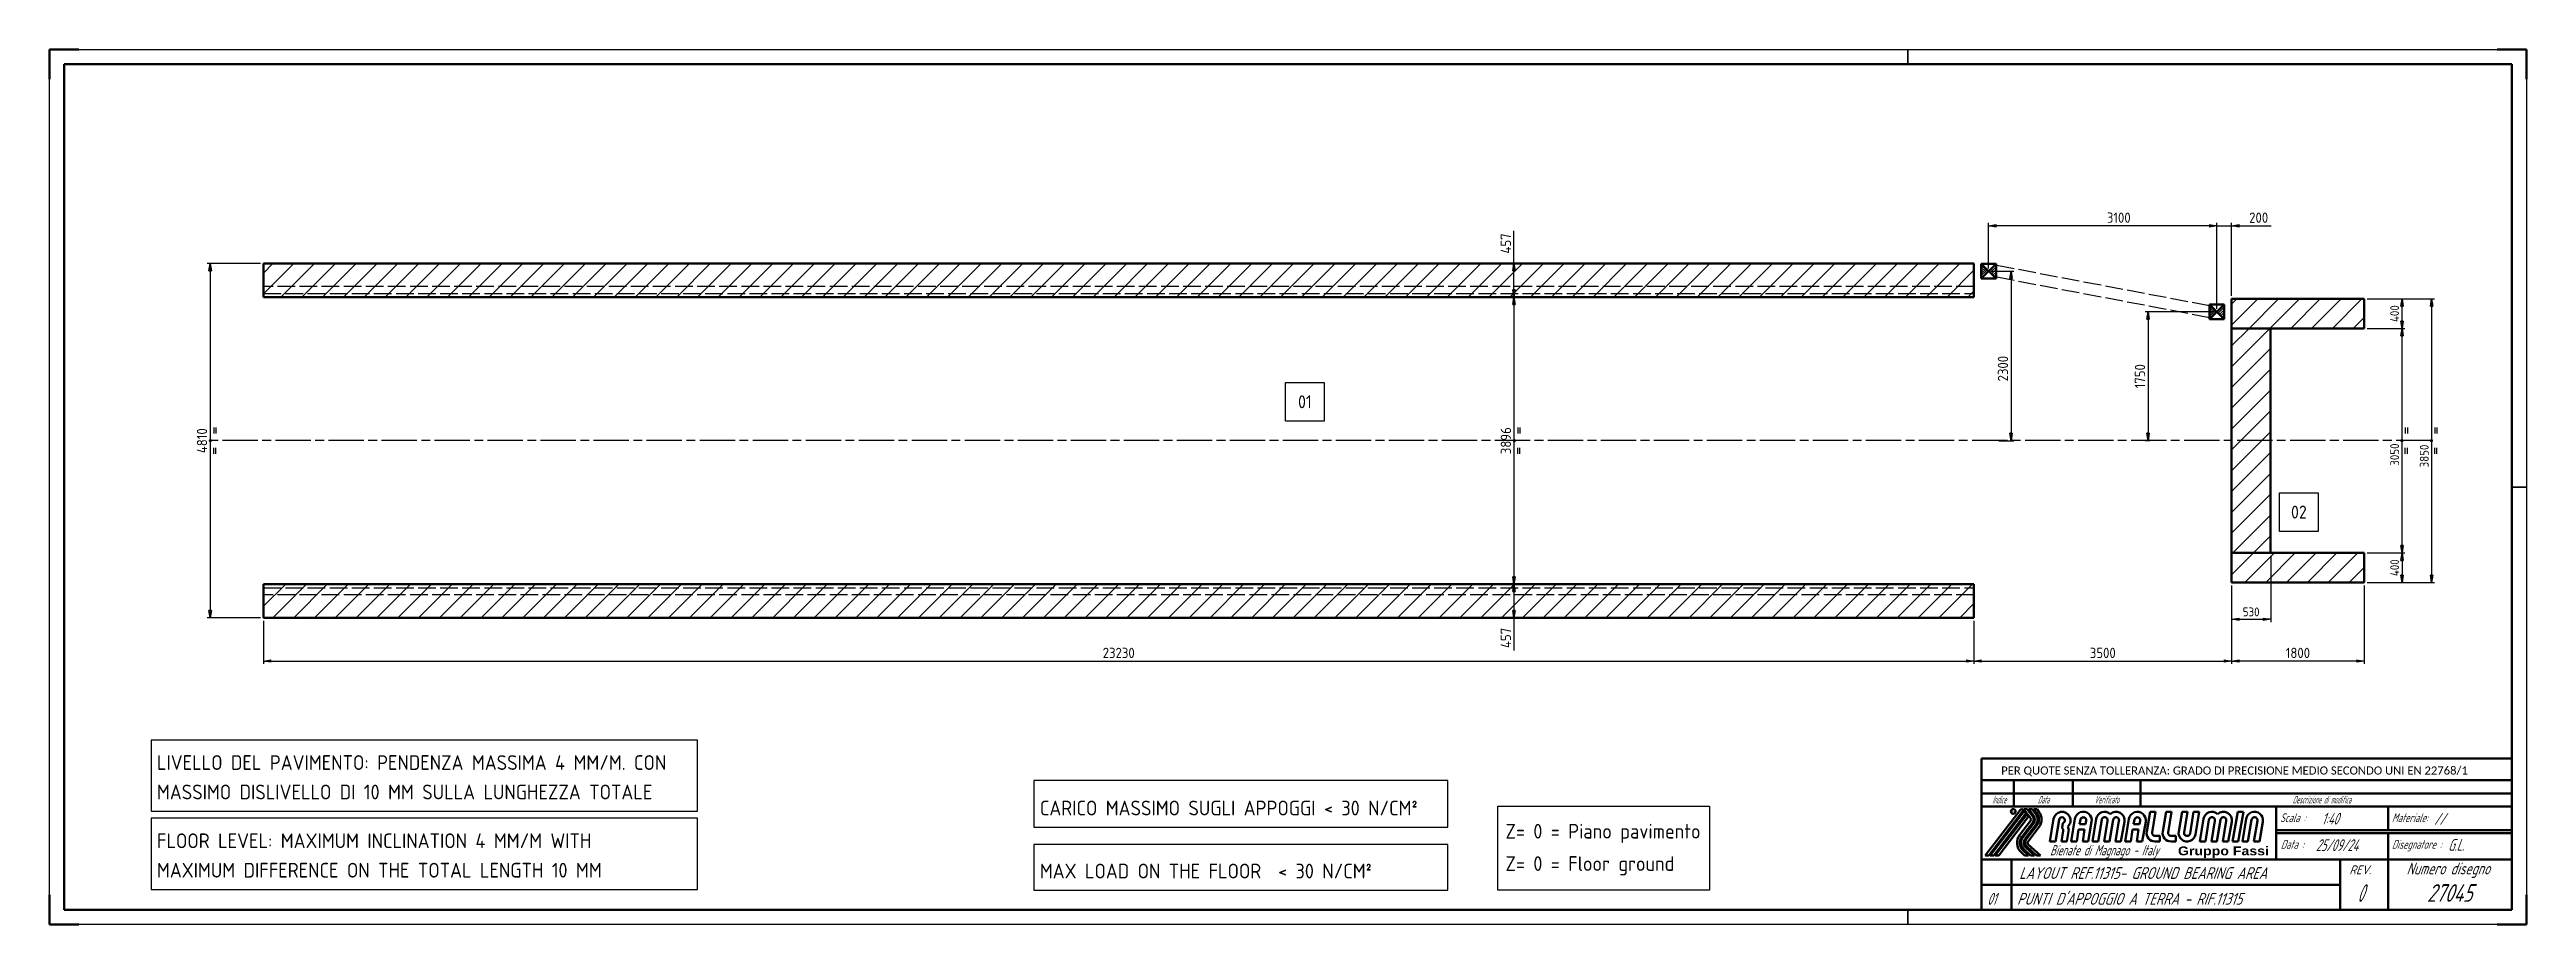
# Model space of a CAD drawing. Header units: millimetres. Extents: x 0 to 33640, y 0 to 11880.
import ezdxf
from ezdxf.enums import TextEntityAlignment as Align

# ---------------------------------------------------------------- set-up
doc = ezdxf.new("R2010")
doc.units = ezdxf.units.MM
doc.header["$LTSCALE"] = 40
for name, pattern in [('AM_ISO02W050', [7.5, 6, -1.5]), ('AM_ISO08W050', [18, 12, -1.5, 3, -1.5]), ('DAPIANO', [0])]:
    doc.linetypes.add(name, pattern=pattern)
for name, color, linetype, lineweight in [('AM_0', 7, 'Continuous', 50), ('AM_3', 6, 'AM_ISO02W050', 25), ('AM_5', 3, 'Continuous', 25), ('AM_7', 4, 'AM_ISO08W050', 25), ('AM_8', 1, 'Continuous', 25), ('AM_BOR', 7, 'Continuous', 50)]:
    doc.layers.add(name, color=color, linetype=linetype, lineweight=lineweight)
doc.styles.add('ACISOTS', font='isocp.shx', dxfattribs={"height": 1, "bigfont": 'bigfont.shx'})
doc.styles.get("Standard").update_dxf_attribs({"font": 'ISOCP.SHX'})
doc.dimstyles.new('AM_ISO$0', dxfattribs={"dimscale": 50, "dimtxt": 3.5, "dimasz": 2.5, "dimexe": 1, "dimexo": 1, "dimgap": 1, "dimtad": 1, "dimdsep": 46, "dimtxsty": 'Standard', "dimblk": 'CLOSED', "dimcen": 0, "dimclrd": 256, "dimclre": 256, "dimclrt": 2, "dimadec": 0, "dimazin": 2, "dimtp": 0.1, "dimtm": 0.1, "dimtfac": 0.71, "dimtmove": 0, "dimatfit": 3, "dimfxl": 0, "dimlwd": -1, "dimlwe": -1, "dimarcsym": 1})
pattern_1 = [(45, (0, 0), (-141.4214, 141.4214), [])]

# ---------------------------------------------------------------- blocks, each defined once
blk = doc.blocks.new('A3-A1')
for p, q in [((836, 292), (5, 292)), ((5, 292), (5, 5)), ((836, 5), (836, 292)), ((5, 5), (836, 5))]:
    blk.add_line(p, q)
at = {"layer": 'AM_BOR'}
for p, q in [((10, 297), (0, 297)), ((0, 297), (0, 287)), ((841, 297), (831, 297)), ((841, 287), (841, 297)), ((0, 0), (0, 10)), ((841, 0), (841, 10)), ((0, 0), (10, 0)), ((841, 0), (831, 0))]:
    blk.add_line(p, q, dxfattribs=at)
at = {"layer": 'AM_BOR', "color": 1, "lineweight": 25}
for p, q in [((0, 297), (841, 297)), ((0, 0), (0, 297)), ((841, 297), (841, 0)), ((841, 0), (0, 0))]:
    blk.add_line(p, q, dxfattribs=at)
at = {"layer": 'AM_BOR', "color": 2, "lineweight": 35}
for p, q in [((631, 292), (631, 297)), ((836, 148.5), (841, 148.5)), ((631, 0), (631, 5))]:
    blk.add_line(p, q, dxfattribs=at)
blk = doc.blocks.new('RAMALLUMIN')
at = {"linetype": 'DAPIANO'}
blk.add_line((-180, 51.38), (-180, 0), dxfattribs=at)
at = {"color": 7, "linetype": 'Continuous'}
for p, q in [((0, 51.38), (-180, 51.38)), ((0, 44), (-180, 44)), ((-169, 44), (-169, 35)), ((-149, 44), (-149, 35)), ((-126, 44), (-126, 35)), ((0, 35), (-180, 35)), ((-80, 35), (-80, 17)), ((-42, 35), (-42, 27)), ((-155.54, 30.83), (-156.78, 23.17)), ((-153.69, 30.53), (-154.91, 23.17)), ((-152.3, 26.83), (-152.89, 23.17)), ((-152.41, 29.4), (-152.67, 27.78)), ((-150.46, 26.52), (-151.02, 23.17)), ((-148.31, 30.83), (-149.55, 23.17)), ((-147.08, 27.2), (-147.68, 23.17)), ((-145.06, 27.2), (-147.08, 27.2)), ((-146.45, 30.58), (-146.78, 29.06)), ((-144.76, 29.06), (-146.78, 29.06)), ((-145.06, 27.2), (-145.66, 23.17)), ((-144.49, 30.12), (-144.76, 29.06)), ((-142.63, 29.88), (-143.79, 23.17)), ((-141.08, 30.83), (-142.32, 23.17)), ((-139.23, 30.53), (-140.45, 23.17)), ((-137.24, 30.2), (-138.43, 23.17)), ((-135.34, 30.53), (-136.56, 23.17)), ((-133.36, 30.2), (-134.54, 23.17)), ((-131.51, 29.88), (-132.67, 23.17)), ((-129.96, 30.83), (-131.2, 23.17)), ((-128.73, 27.2), (-129.33, 23.17)), ((-126.71, 27.2), (-128.73, 27.2)), ((-128.11, 30.58), (-128.43, 29.06)), ((-126.41, 29.06), (-128.43, 29.06)), ((-126.71, 27.2), (-127.31, 23.17)), ((-126.14, 30.12), (-126.41, 29.06)), ((-124.28, 29.88), (-125.44, 23.17)), ((-123.93, 26.54), (-122.77, 33.25)), ((-122.77, 33.25), (-120.9, 33.25)), ((-122.08, 26.21), (-120.9, 33.25)), ((-118.5, 26.53), (-117.34, 33.25)), ((-117.34, 33.25), (-115.47, 33.25)), ((-116.65, 26.21), (-115.47, 33.25)), ((-113.07, 26.54), (-111.91, 33.25)), ((-111.91, 33.25), (-110.04, 33.25)), ((-111.22, 26.21), (-110.04, 33.25)), ((-109.24, 25.88), (-108.02, 33.25)), ((-108.02, 33.25), (-106.15, 33.25)), ((-107.39, 25.59), (-106.15, 33.25)), ((-104.64, 30.83), (-105.88, 23.17)), ((-102.79, 30.53), (-104.01, 23.17)), ((-100.81, 30.2), (-101.99, 23.17)), ((-98.91, 30.53), (-100.12, 23.17)), ((-96.92, 30.2), (-98.1, 23.17)), ((-95.07, 29.88), (-96.23, 23.17)), ((-92.96, 33.25), (-94.76, 23.17)), ((-92.96, 33.25), (-91.09, 33.25)), ((-91.09, 33.25), (-92.89, 23.17)), ((-90.18, 30.83), (-91.42, 23.17)), ((-88.33, 30.53), (-89.55, 23.17)), ((-86.35, 30.2), (-87.53, 23.17)), ((-84.5, 29.88), (-85.66, 23.17)), ((-42, 26), (-42, 0)), ((0, 17), (-180, 17)), ((-169.8, 0), (-169.8, 17)), ((-154.91, 23.17), (-156.78, 23.17)), ((-152.89, 23.17), (-151.02, 23.17)), ((-149.55, 23.17), (-147.68, 23.17)), ((-145.66, 23.17), (-143.79, 23.17)), ((-142.32, 23.17), (-140.45, 23.17)), ((-138.43, 23.17), (-136.56, 23.17)), ((-134.54, 23.17), (-132.67, 23.17)), ((-131.2, 23.17), (-129.33, 23.17)), ((-127.31, 23.17), (-125.44, 23.17)), ((-121.09, 25.04), (-119.51, 25.04)), ((-121.09, 23.17), (-119.51, 23.17)), ((-119.51, 25.04), (-119.51, 23.17)), ((-115.66, 25.04), (-114.08, 25.04)), ((-115.66, 23.17), (-114.08, 23.17)), ((-114.08, 25.04), (-114.08, 23.17)), ((-105.88, 23.17), (-104.01, 23.17)), ((-101.99, 23.17), (-100.12, 23.17)), ((-98.1, 23.17), (-96.23, 23.17)), ((-94.76, 23.17), (-92.89, 23.17)), ((-91.42, 23.17), (-89.55, 23.17)), ((-87.53, 23.17), (-85.66, 23.17)), ((-58.25, 17), (-58.25, 0))]:
    blk.add_line(p, q, dxfattribs=at)
at = {"color": 3, "linetype": 'Continuous'}
for p, q in [((0, 39.5), (-180, 39.5)), ((-166.96, 33.81), (-178.74, 18.46)), ((-165.81, 33.8), (-177.59, 18.46)), ((-165.67, 34.09), (-164.52, 34.09)), ((-163.37, 31.08), (-165.67, 34.09)), ((-162.64, 31.63), (-164.52, 34.09)), ((-163.97, 34.09), (-162.83, 34.09)), ((-162.3, 31.9), (-163.97, 34.09)), ((-161.58, 32.45), (-162.83, 34.09)), ((-162.28, 34.09), (-161.13, 34.09)), ((-161.23, 32.72), (-162.28, 34.09)), ((-160.51, 33.27), (-161.13, 34.09)), ((-165.54, 33.45), (-177.05, 18.46)), ((-164.96, 32.7), (-175.89, 18.46)), ((-164.69, 32.34), (-175.35, 18.46)), ((-164.12, 31.59), (-174.2, 18.46)), ((-167.09, 25.36), (-163.37, 30.21)), ((-162.64, 29.66), (-166.37, 24.8)), ((-162.3, 29.39), (-166.02, 24.54)), ((-164.96, 32.7), (-165.54, 33.45)), ((-161.58, 28.83), (-165.3, 23.99)), ((-164.96, 23.72), (-161.23, 28.57)), ((-164.12, 31.59), (-164.69, 32.34)), ((-160.51, 28.01), (-164.24, 23.17)), ((0, 27), (-80, 27)), ((0, 26), (-80, 26)), ((-177.59, 18.46), (-178.74, 18.46)), ((-175.89, 18.46), (-177.05, 18.46)), ((-174.2, 18.46), (-175.35, 18.46)), ((-166.56, 19.52), (-165.39, 18.46)), ((-165.95, 20.2), (-164.03, 18.46)), ((-165.66, 20.52), (-163.38, 18.46)), ((-164.03, 18.46), (-165.39, 18.46)), ((-165.05, 21.2), (-162.02, 18.46)), ((-164.76, 21.52), (-161.38, 18.46)), ((-164.15, 22.19), (-160.02, 18.46)), ((-162.02, 18.46), (-163.38, 18.46)), ((-160.02, 18.46), (-161.38, 18.46)), ((-180, 8.5), (-58.25, 8.5))]:
    blk.add_line(p, q, dxfattribs=at)
blk.add_circle((-169.27, 33.38), 0.797, dxfattribs=at)
for centre, radius, start, end in [((-166.39, 33.38), 0.716, 37.0199, 142.98), ((-163.67, 22.73), 4.32, 142.447, 227.885), ((-163.94, 30.65), 0.714, 322.471, 37.437), ((-163.93, 30.65), 1.62, 322.481, 37.4257), ((-163.94, 30.65), 2.06, 322.479, 37.4362), ((-163.94, 30.65), 2.97, 322.454, 37.471), ((-163.94, 30.65), 3.41, 322.445, 37.4711), ((-163.94, 30.65), 4.32, 322.454, 37.4451), ((-163.67, 22.73), 3.41, 142.481, 227.842), ((-163.67, 22.73), 2.97, 142.472, 227.803), ((-163.67, 22.73), 2.06, 142.454, 227.876), ((-163.67, 22.73), 1.63, 142.445, 227.849), ((-163.67, 22.73), 0.722, 142.454, 227.902)]:
    blk.add_arc(centre, radius, start, end, dxfattribs=at)
at = {"color": 7, "linetype": 'Continuous'}
for centre, radius, start, end in [((-152.7, 30.37), 2.88, 313.405, 170.827), ((-152.7, 30.37), 1.01, 286.495, 170.628), ((-153.3, 26.99), 1.01, 350.897, 51.1434), ((-153.3, 26.99), 2.88, 350.481, 26.4345), ((-145.47, 30.37), 2.88, 350.208, 170.835), ((-145.47, 30.37), 1.01, 345.758, 168.018), ((-138.24, 30.37), 2.88, 47.375, 170.82), ((-138.24, 30.37), 1.01, 350.428, 170.643), ((-134.35, 30.37), 2.88, 350.199, 132.556), ((-134.35, 30.37), 1.01, 350.428, 170.634), ((-127.12, 30.37), 2.88, 350.208, 170.835), ((-127.12, 30.37), 1.01, 345.758, 168.018), ((-121.09, 26.05), 2.88, 170.208, 270), ((-121.09, 26.05), 1.01, 170.428, 270), ((-115.66, 26.05), 2.88, 170.218, 270), ((-115.66, 26.05), 1.01, 170.428, 270), ((-110.23, 26.05), 2.88, 170.208, 350.827), ((-110.23, 26.05), 1.01, 170.428, 350.643), ((-101.8, 30.37), 2.88, 47.375, 170.82), ((-101.8, 30.37), 1.01, 350.428, 170.634), ((-97.91, 30.37), 2.88, 350.208, 132.556), ((-97.91, 30.37), 1.01, 350.409, 170.661), ((-87.34, 30.37), 2.88, 350.218, 170.81), ((-87.34, 30.37), 1.01, 350.428, 170.643)]:
    blk.add_arc(centre, radius, start, end, dxfattribs=at)
at = {"color": 1, "linetype": 'Continuous', "oblique": 20, "width": 0.5}
for s, p in [('Indice', (-174, 36.1)), ('Data', (-159, 36.1)), ('Verificato', (-137.5, 36.1)), ('Descrizione di modifica', (-64.47, 36.1))]:
    blk.add_text(s, height=2.5, dxfattribs=at).set_placement(p, align=Align.CENTER)
at = {"color": 3, "linetype": 'Continuous'}
blk.add_text('R', height=0.864, dxfattribs=at).set_placement((-169.52, 32.95))
at = {"color": 3, "linetype": 'Continuous', "oblique": 20}
for s, height, width, p in [('Scala :', 3, 0.75, (-78.7, 29.73)), ('Materiale:', 3, 0.7, (-40.72, 29.73)), ('Bienate di Magnago - Italy', 3.5, 0.7, (-156.78, 18.44)), ('Data :', 3, 0.75, (-78.46, 20.68)), ('Disegnatore :', 3, 0.7, (-40.72, 20.68)), ('Numero disegno', 4, 0.8, (-35.74, 11.99))]:
    blk.add_text(s, height=height, dxfattribs=dict(at, width=width)).set_placement(p)
blk.add_text('REV.', height=3, dxfattribs=at).set_placement((-55.15, 12.04))
at = {"color": 2, "insert": (-173.36, 45.32), "char_height": 3, "width": 170.7709, "attachment_point": 7}
blk.add_mtext('{\\fCalibri|b0|i0|c0|p34;\\H0.91667x;PER QUOTE SENZA TOLLERANZA: GRADO DI PRECISIONE MEDIO SECONDO UNI EN 22768/1}', dxfattribs=at)
at = {"color": 2, "insert": (-113.34, 17.57), "char_height": 3, "attachment_point": 7}
blk.add_mtext('{\\fArial Black|b1|i0|c0|p34;Gruppo Fassi}', dxfattribs=at)
at = {"color": 3, "linetype": 'Continuous', "oblique": 20, "width": 0.7}
for tag, p in [('INDICE', (-174.38, 40.36)), ('DATAREV', (-158.57, 40.36)), ('VERIFICATO', (-137.17, 40.36)), ('DESCRIZMOD', (-62.08, 40.36))]:
    blk.add_attdef(tag, text='', height=2.5, dxfattribs=at).set_placement(p, align=Align.CENTER)
at = {"color": 2, "linetype": 'Continuous', "oblique": 20, "width": 0.7}
for tag, p in [('GEN-TITLE-SCA', (-64.53, 28.92)), ('MATERIALE', (-26.31, 28.88)), ('DATA', (-66.53, 19.91)), ('DISEGN.', (-21.62, 20)), ('P1', (-178.08, 10.45)), ('P2', (-178.08, 1.7))]:
    blk.add_attdef(tag, p, '', height=4, dxfattribs=at)
at = {"color": 7, "linetype": 'Continuous', "oblique": 20, "width": 0.85}
for tag, p in [('DESCRIZIONE1', (-167.25, 10.45)), ('DESCRIZIONE2', (-167.97, 1.7))]:
    blk.add_attdef(tag, p, '', height=4, dxfattribs=at)
at = {"color": 7, "linetype": 'Continuous', "oblique": 20}
for tag, width, p in [('REV', 0.55, (-51.41, 2.68)), ('DISEGNO', 0.8, (-21.14, 2.68))]:
    blk.add_attdef(tag, text='', height=6, dxfattribs=dict(at, width=width)).set_placement(p, align=Align.CENTER)
blk = doc.blocks.new('_Closed')
at = {"color": 0, "linetype": 'ByBlock', "lineweight": -2}
for p, q in [((-1, 0.17), (0, 0)), ((-1, 0.17), (-1, -0.17)), ((0, 0), (-1, -0.17)), ((0, 0), (-1, 0))]:
    blk.add_line(p, q, dxfattribs=at)
blk = doc.blocks.new('*D5')
at = {"layer": 'AM_5', "transparency": 16777216}
for p, q in [((31476, 8494), (31990, 8494)), ((31476, 8094), (31990, 8094)), ((31950, 8194), (31950, 8394))]:
    blk.add_line(p, q, dxfattribs=at)
at = {"layer": 'Defpoints', "color": 0, "transparency": 16777216}
for p in [(31436, 8494), (31950, 8494), (31436, 8094)]:
    blk.add_point(p, dxfattribs=at)
at = {"layer": 'AM_5', "transparency": 16777216, "xscale": 100, "yscale": 100, "zscale": 100}
for p, rotation in [((31950, 8494), 90), ((31950, 8094), 270)]:
    blk.add_blockref('_Closed', p, dxfattribs=dict(at, rotation=rotation))
at = {"layer": 'AM_5', "color": 2, "transparency": 16777216, "insert": (31850, 8294), "char_height": 120, "attachment_point": 5, "rotation": 90}
blk.add_mtext('400', dxfattribs=at)
blk = doc.blocks.new('*D6')
at = {"layer": 'AM_5', "transparency": 16777216}
for p, q in [((31476, 5044), (31990, 5044)), ((31950, 4944), (31950, 4744)), ((31476, 4644), (31990, 4644))]:
    blk.add_line(p, q, dxfattribs=at)
at = {"layer": 'Defpoints', "color": 0, "transparency": 16777216}
for p in [(31436, 5044), (31436, 4644), (31950, 4644)]:
    blk.add_point(p, dxfattribs=at)
at = {"layer": 'AM_5', "transparency": 16777216, "xscale": 100, "yscale": 100, "zscale": 100}
for p, rotation in [((31950, 5044), 90), ((31950, 4644), 270)]:
    blk.add_blockref('_Closed', p, dxfattribs=dict(at, rotation=rotation))
at = {"layer": 'AM_5', "color": 2, "transparency": 16777216, "insert": (31850, 4844), "char_height": 120, "attachment_point": 5, "rotation": 90}
blk.add_mtext('400', dxfattribs=at)
blk = doc.blocks.new('*D7')
at = {"layer": 'AM_5', "transparency": 16777216}
for p, q in [((31476, 8094), (31990, 8094)), ((31950, 5144), (31950, 7994)), ((31476, 5044), (31990, 5044))]:
    blk.add_line(p, q, dxfattribs=at)
at = {"layer": 'Defpoints', "color": 0, "transparency": 16777216}
for p in [(31436, 8094), (31950, 8094), (31436, 5044)]:
    blk.add_point(p, dxfattribs=at)
at = {"layer": 'AM_5', "transparency": 16777216, "xscale": 100, "yscale": 100, "zscale": 100}
for p, rotation in [((31950, 8094), 90), ((31950, 5044), 270)]:
    blk.add_blockref('_Closed', p, dxfattribs=dict(at, rotation=rotation))
at = {"layer": 'AM_5', "color": 2, "transparency": 16777216, "insert": (31850, 6380), "char_height": 120, "attachment_point": 5, "rotation": 90}
blk.add_mtext('3050', dxfattribs=at)
blk = doc.blocks.new('*D8')
at = {"layer": 'AM_5', "transparency": 16777216}
for p, q in [((31476, 8494), (32392, 8494)), ((32352, 8394), (32352, 4744)), ((31476, 4644), (32392, 4644))]:
    blk.add_line(p, q, dxfattribs=at)
at = {"layer": 'Defpoints', "color": 0, "transparency": 16777216}
for p in [(31436, 8494), (31436, 4644), (32352, 4644)]:
    blk.add_point(p, dxfattribs=at)
at = {"layer": 'AM_5', "transparency": 16777216, "xscale": 100, "yscale": 100, "zscale": 100}
for p, rotation in [((32352, 8494), 90), ((32352, 4644), 270)]:
    blk.add_blockref('_Closed', p, dxfattribs=dict(at, rotation=rotation))
at = {"layer": 'AM_5', "color": 2, "transparency": 16777216, "insert": (32252, 6361), "char_height": 120, "attachment_point": 5, "rotation": 90}
blk.add_mtext('3850', dxfattribs=at)
blk = doc.blocks.new('*D9')
at = {"layer": 'AM_5', "transparency": 16777216}
for p, q in [((30166, 5004), (30166, 4104)), ((29636, 4604), (29636, 4104)), ((29736, 4144), (30066, 4144))]:
    blk.add_line(p, q, dxfattribs=at)
at = {"layer": 'Defpoints', "color": 0, "transparency": 16777216}
for p in [(30166, 5044), (29636, 4644), (30166, 4144)]:
    blk.add_point(p, dxfattribs=at)
at = {"layer": 'AM_5', "transparency": 16777216, "xscale": 100, "yscale": 100, "zscale": 100, "rotation": 180}
blk.add_blockref('_Closed', (29636, 4144), dxfattribs=at)
at = {"layer": 'AM_5', "transparency": 16777216, "xscale": 100, "yscale": 100, "zscale": 100}
blk.add_blockref('_Closed', (30166, 4144), dxfattribs=at)
at = {"layer": 'AM_5', "color": 2, "transparency": 16777216, "insert": (29901, 4244), "char_height": 120, "attachment_point": 5}
blk.add_mtext('530', dxfattribs=at)
blk = doc.blocks.new('*D10')
at = {"layer": 'AM_5', "transparency": 16777216}
for p, q in [((29336, 9487), (29236, 9487)), ((29436, 8359), (29436, 9527)), ((29436, 9487), (29636, 9487)), ((29636, 8534), (29636, 9527)), ((29736, 9487), (30171, 9487))]:
    blk.add_line(p, q, dxfattribs=at)
at = {"layer": 'Defpoints', "color": 0, "transparency": 16777216}
for p in [(29436, 9487), (29636, 8494), (29436, 8319)]:
    blk.add_point(p, dxfattribs=at)
at = {"layer": 'AM_5', "transparency": 16777216, "xscale": 100, "yscale": 100, "zscale": 100}
blk.add_blockref('_Closed', (29436, 9487), dxfattribs=at)
at = {"layer": 'AM_5', "transparency": 16777216, "xscale": 100, "yscale": 100, "zscale": 100, "rotation": 180}
blk.add_blockref('_Closed', (29636, 9487), dxfattribs=at)
at = {"layer": 'AM_5', "color": 2, "transparency": 16777216, "insert": (30003, 9597), "char_height": 140, "attachment_point": 5}
blk.add_mtext('200', dxfattribs=at)
blk = doc.blocks.new('*D11')
at = {"layer": 'AM_5', "transparency": 16777216}
for p, q in [((26376, 8869), (26680, 8869)), ((26640, 8769), (26640, 6669)), ((26476, 6569), (26680, 6569))]:
    blk.add_line(p, q, dxfattribs=at)
at = {"layer": 'Defpoints', "color": 0, "transparency": 16777216}
for p in [(26336, 8869), (26436, 6569), (26640, 6569)]:
    blk.add_point(p, dxfattribs=at)
at = {"layer": 'AM_5', "transparency": 16777216, "xscale": 100, "yscale": 100, "zscale": 100}
for p, rotation in [((26640, 8869), 90), ((26640, 6569), 270)]:
    blk.add_blockref('_Closed', p, dxfattribs=dict(at, rotation=rotation))
at = {"layer": 'AM_5', "color": 2, "transparency": 16777216, "insert": (26530, 7547), "char_height": 140, "attachment_point": 5, "rotation": 90}
blk.add_mtext('2300', dxfattribs=at)
blk = doc.blocks.new('*D12')
at = {"layer": 'AM_5', "transparency": 16777216}
for p, q in [((26336, 8909), (26336, 9527)), ((29336, 9487), (26436, 9487)), ((29436, 8359), (29436, 9527))]:
    blk.add_line(p, q, dxfattribs=at)
at = {"layer": 'Defpoints', "color": 0, "transparency": 16777216}
for p in [(26336, 9487), (26336, 8869), (29436, 8319)]:
    blk.add_point(p, dxfattribs=at)
at = {"layer": 'AM_5', "transparency": 16777216, "xscale": 100, "yscale": 100, "zscale": 100, "rotation": 180}
blk.add_blockref('_Closed', (26336, 9487), dxfattribs=at)
at = {"layer": 'AM_5', "transparency": 16777216, "xscale": 100, "yscale": 100, "zscale": 100}
blk.add_blockref('_Closed', (29436, 9487), dxfattribs=at)
at = {"layer": 'AM_5', "color": 2, "transparency": 16777216, "insert": (28103, 9597), "char_height": 140, "attachment_point": 5}
blk.add_mtext('3100', dxfattribs=at)
blk = doc.blocks.new('*D13')
at = {"layer": 'AM_5', "transparency": 16777216}
for p, q in [((29396, 8319), (28461, 8319)), ((28501, 8219), (28501, 6669)), ((28526, 6569), (28461, 6569))]:
    blk.add_line(p, q, dxfattribs=at)
at = {"layer": 'Defpoints', "color": 0, "transparency": 16777216}
for p in [(29436, 8319), (28501, 6569), (28566, 6569)]:
    blk.add_point(p, dxfattribs=at)
at = {"layer": 'AM_5', "transparency": 16777216, "xscale": 100, "yscale": 100, "zscale": 100}
for p, rotation in [((28501, 8319), 90), ((28501, 6569), 270)]:
    blk.add_blockref('_Closed', p, dxfattribs=dict(at, rotation=rotation))
at = {"layer": 'AM_5', "color": 2, "transparency": 16777216, "insert": (28391, 7444), "char_height": 140, "attachment_point": 5, "rotation": 90}
blk.add_mtext('1750', dxfattribs=at)
blk = doc.blocks.new('*D14')
at = {"layer": 'AM_5', "transparency": 16777216}
for p, q in [((29636, 4604), (29636, 3537)), ((31436, 4604), (31436, 3537)), ((31336, 3577), (29736, 3577))]:
    blk.add_line(p, q, dxfattribs=at)
at = {"layer": 'Defpoints', "color": 0, "transparency": 16777216}
for p in [(29636, 4644), (31436, 4644), (29636, 3577)]:
    blk.add_point(p, dxfattribs=at)
at = {"layer": 'AM_5', "transparency": 16777216, "xscale": 100, "yscale": 100, "zscale": 100, "rotation": 180}
blk.add_blockref('_Closed', (29636, 3577), dxfattribs=at)
at = {"layer": 'AM_5', "transparency": 16777216, "xscale": 100, "yscale": 100, "zscale": 100}
blk.add_blockref('_Closed', (31436, 3577), dxfattribs=at)
at = {"layer": 'AM_5', "color": 2, "transparency": 16777216, "insert": (30536, 3687), "char_height": 140, "attachment_point": 5}
blk.add_mtext('1800', dxfattribs=at)
blk = doc.blocks.new('*D15')
at = {"layer": 'AM_5', "transparency": 16777216}
for p, q in [((19889, 8974), (19889, 9420)), ((26096, 8974), (19849, 8974)), ((19889, 8617), (19889, 8874)), ((26096, 8517), (19849, 8517))]:
    blk.add_line(p, q, dxfattribs=at)
at = {"layer": 'Defpoints', "color": 0, "transparency": 16777216}
for p in [(19889, 8974), (26136, 8974), (26136, 8517)]:
    blk.add_point(p, dxfattribs=at)
at = {"layer": 'AM_5', "transparency": 16777216, "xscale": 100, "yscale": 100, "zscale": 100}
for p, rotation in [((19889, 8974), 90), ((19889, 8517), 270)]:
    blk.add_blockref('_Closed', p, dxfattribs=dict(at, rotation=rotation))
at = {"layer": 'AM_5', "color": 2, "transparency": 16777216, "insert": (19779, 9247), "char_height": 140, "attachment_point": 5, "rotation": 90}
blk.add_mtext('457', dxfattribs=at)
blk = doc.blocks.new('*D16')
at = {"layer": 'AM_5', "transparency": 16777216}
for p, q in [((26096, 8517), (19849, 8517)), ((19889, 8417), (19889, 4721)), ((19959, 4621), (19849, 4621))]:
    blk.add_line(p, q, dxfattribs=at)
at = {"layer": 'Defpoints', "color": 0, "transparency": 16777216}
for p in [(26136, 8517), (19889, 4621), (19999, 4621)]:
    blk.add_point(p, dxfattribs=at)
at = {"layer": 'AM_5', "transparency": 16777216, "xscale": 100, "yscale": 100, "zscale": 100}
for p, rotation in [((19889, 8517), 90), ((19889, 4621), 270)]:
    blk.add_blockref('_Closed', p, dxfattribs=dict(at, rotation=rotation))
at = {"layer": 'AM_5', "color": 2, "transparency": 16777216, "insert": (19779, 6569), "char_height": 140, "attachment_point": 5, "rotation": 90}
blk.add_mtext('3896', dxfattribs=at)
blk = doc.blocks.new('*D17')
at = {"layer": 'AM_5', "transparency": 16777216}
for p, q in [((19959, 4621), (19849, 4621)), ((19889, 4521), (19889, 4264)), ((19959, 4164), (19849, 4164)), ((19889, 4164), (19889, 3718))]:
    blk.add_line(p, q, dxfattribs=at)
at = {"layer": 'Defpoints', "color": 0, "transparency": 16777216}
for p in [(19999, 4621), (19889, 4164), (19999, 4164)]:
    blk.add_point(p, dxfattribs=at)
at = {"layer": 'AM_5', "transparency": 16777216, "xscale": 100, "yscale": 100, "zscale": 100}
for p, rotation in [((19889, 4621), 90), ((19889, 4164), 270)]:
    blk.add_blockref('_Closed', p, dxfattribs=dict(at, rotation=rotation))
at = {"layer": 'AM_5', "color": 2, "transparency": 16777216, "insert": (19779, 3891), "char_height": 140, "attachment_point": 5, "rotation": 90}
blk.add_mtext('457', dxfattribs=at)
blk = doc.blocks.new('simmetria')
at = {"layer": 'AM_5'}
for p, q in [((-6, -1.5), (-3.3, -1.5)), ((-6, -2.5), (-3.3, -2.5)), ((6, -1.5), (3.3, -1.5)), ((6, -2.5), (3.3, -2.5))]:
    blk.add_line(p, q, dxfattribs=at)
at = {"layer": 'AM_5', "const_width": 0.65}
blk.add_lwpolyline([(-0.4, 0, 1), (0.4, 0, 1)], format="xyb", close=True, dxfattribs=at)
blk = doc.blocks.new('*D19')
at = {"layer": 'AM_5', "transparency": 16777216}
for p, q in [((29636, 4604), (29636, 3537)), ((26136, 4124), (26136, 3537)), ((26236, 3577), (29536, 3577))]:
    blk.add_line(p, q, dxfattribs=at)
at = {"layer": 'Defpoints', "color": 0, "transparency": 16777216}
for p in [(29636, 4644), (26136, 4164), (29636, 3577)]:
    blk.add_point(p, dxfattribs=at)
at = {"layer": 'AM_5', "transparency": 16777216, "xscale": 100, "yscale": 100, "zscale": 100, "rotation": 180}
blk.add_blockref('_Closed', (26136, 3577), dxfattribs=at)
at = {"layer": 'AM_5', "transparency": 16777216, "xscale": 100, "yscale": 100, "zscale": 100}
blk.add_blockref('_Closed', (29636, 3577), dxfattribs=at)
at = {"layer": 'AM_5', "color": 2, "transparency": 16777216, "insert": (27886, 3687), "char_height": 140, "attachment_point": 5}
blk.add_mtext('3500', dxfattribs=at)
blk = doc.blocks.new('*D20')
at = {"layer": 'AM_5', "transparency": 16777216}
for p, q in [((2906, 4124), (2906, 3537)), ((26136, 4124), (26136, 3537)), ((3006, 3577), (26036, 3577))]:
    blk.add_line(p, q, dxfattribs=at)
at = {"layer": 'Defpoints', "color": 0, "transparency": 16777216}
for p in [(2906, 4164), (26136, 4164), (26136, 3577)]:
    blk.add_point(p, dxfattribs=at)
at = {"layer": 'AM_5', "transparency": 16777216, "xscale": 100, "yscale": 100, "zscale": 100, "rotation": 180}
blk.add_blockref('_Closed', (2906, 3577), dxfattribs=at)
at = {"layer": 'AM_5', "transparency": 16777216, "xscale": 100, "yscale": 100, "zscale": 100}
blk.add_blockref('_Closed', (26136, 3577), dxfattribs=at)
at = {"layer": 'AM_5', "color": 2, "transparency": 16777216, "insert": (14521, 3687), "char_height": 140, "attachment_point": 5}
blk.add_mtext('23230', dxfattribs=at)
blk = doc.blocks.new('*D23')
at = {"layer": 'AM_5', "transparency": 16777216}
for p, q in [((2866, 8974), (2141, 8974)), ((2181, 8874), (2181, 4264)), ((2866, 4164), (2141, 4164))]:
    blk.add_line(p, q, dxfattribs=at)
at = {"layer": 'Defpoints', "color": 0, "transparency": 16777216}
for p in [(2906, 8974), (2181, 4164), (2906, 4164)]:
    blk.add_point(p, dxfattribs=at)
at = {"layer": 'AM_5', "transparency": 16777216, "xscale": 100, "yscale": 100, "zscale": 100}
for p, rotation in [((2181, 8974), 90), ((2181, 4164), 270)]:
    blk.add_blockref('_Closed', p, dxfattribs=dict(at, rotation=rotation))
at = {"layer": 'AM_5', "color": 2, "transparency": 16777216, "insert": (2071, 6569), "char_height": 140, "attachment_point": 5, "rotation": 90}
blk.add_mtext('4810', dxfattribs=at)

msp = doc.modelspace()

# ---------------------------------------------------------------- hatches: boundary and pattern name
at = {"layer": 'AM_8'}
h = msp.add_hatch(dxfattribs=at)
h.set_pattern_fill('_U', color=256, scale=200, angle=45, style=0, pattern_type=0)
h.set_pattern_definition(pattern_1)
h.paths.add_polyline_path([(2905.67, 8567.306), (2905.67, 8517.306), (3660.67, 8517.306), (26135.67, 8517.306), (26135.67, 8974.306), (2905.67, 8974.306)])
h = msp.add_hatch(dxfattribs=at)
h.set_pattern_fill('_U', color=256, scale=20, angle=45, style=0, pattern_type=0)
h.set_pattern_definition([(45, (-3099.5, 575), (-14.142136, 14.142136), [])])
h.paths.add_polyline_path([(26236.175, 8969.306), (26236.175, 8769.306), (26336.175, 8869.306)])
h = msp.add_hatch(dxfattribs=at)
h.set_pattern_fill('_U', color=256, scale=25.6, angle=45, style=0, pattern_type=0)
h.set_pattern_definition([(45, (-3099.5, 575), (-18.101934, 18.101934), [])])
h.paths.add_polyline_path([(26336.175, 8869.306), (26436.175, 8769.306), (26436.175, 8969.306)])
h = msp.add_hatch(dxfattribs=at)
h.set_pattern_fill('_U', color=256, scale=20, angle=45, style=0, pattern_type=0)
h.set_pattern_definition([(45, (0, 25), (-14.142136, 14.142136), [])])
h.paths.add_polyline_path([(29335.675, 8419.306), (29335.675, 8219.306), (29435.675, 8319.306)])
h = msp.add_hatch(dxfattribs=at)
h.set_pattern_fill('_U', color=256, scale=25.6, angle=45, style=0, pattern_type=0)
h.set_pattern_definition([(45, (0, 25), (-18.101934, 18.101934), [])])
h.paths.add_polyline_path([(29435.675, 8319.306), (29535.675, 8219.306), (29535.675, 8419.306)])
h = msp.add_hatch(dxfattribs=at)
h.set_pattern_fill('_U', color=256, scale=200, angle=45, style=0, pattern_type=0)
h.set_pattern_definition(pattern_1)
h.paths.add_polyline_path([(29635.665, 8494.306), (31435.665, 8494.306), (31435.665, 8094.306), (29635.666, 8094.306)])
h = msp.add_hatch(dxfattribs=at)
h.set_pattern_fill('_U', color=256, scale=200, angle=45, style=0, pattern_type=0)
h.set_pattern_definition(pattern_1)
h.paths.add_polyline_path([(30165.675, 5044.306), (30165.665, 8094.306), (29635.666, 8094.306), (29635.674, 5044.306)])
h = msp.add_hatch(dxfattribs=at)
h.set_pattern_fill('_U', color=256, scale=200, angle=45, style=0, pattern_type=0)
h.set_pattern_definition(pattern_1)
h.paths.add_polyline_path([(29635.673, 5044.306), (31435.675, 5044.306), (31435.675, 4644.306), (29635.675, 4644.306)])
h = msp.add_hatch(dxfattribs=at)
h.set_pattern_fill('_U', color=256, scale=200, angle=45, style=0, pattern_type=0)
h.set_pattern_definition(pattern_1)
h.paths.add_polyline_path([(26135.67, 4621.306), (2905.67, 4621.306), (2905.67, 4571.306), (2905.67, 4164.306), (26135.67, 4164.306)])

# ---------------------------------------------------------------- linework, layer by layer
at = {"layer": 'AM_0'}
for p, q in [((2905.67, 8517.306), (2905.67, 8974.306)), ((2905.67, 8974.306), (26135.67, 8974.306)), ((26135.67, 8974.306), (26135.67, 8517.306)), ((26236.175, 8769.306), (26436.175, 8969.306)), ((26236.175, 8969.306), (26436.175, 8769.306)), ((26135.67, 8517.306), (2905.67, 8517.306)), ((29335.675, 8219.306), (29535.675, 8419.306)), ((29335.675, 8419.306), (29535.675, 8219.306)), ((2905.67, 4621.306), (2905.67, 4164.306)), ((26135.67, 4621.306), (2905.67, 4621.306)), ((26135.67, 4164.306), (26135.67, 4621.306)), ((2905.67, 4164.306), (26135.67, 4164.306))]:
    msp.add_line(p, q, dxfattribs=at)
at = {"layer": 'AM_0', "color": 7, "linetype": 'Continuous'}
for p, q in [((26236.175, 8969.306), (26236.175, 8769.306)), ((26236.175, 8969.306), (26436.175, 8969.306)), ((26236.175, 8769.306), (26436.175, 8769.306)), ((26436.175, 8969.306), (26436.175, 8769.306)), ((29335.675, 8419.306), (29335.675, 8219.306)), ((29335.675, 8419.306), (29535.675, 8419.306)), ((29535.675, 8419.306), (29535.675, 8219.306)), ((29635.675, 4644.306), (29635.665, 8494.306)), ((31435.665, 8494.306), (29635.665, 8494.306)), ((31435.665, 8094.306), (31435.665, 8494.306)), ((29335.675, 8219.306), (29535.675, 8219.306)), ((31435.665, 8094.306), (29635.665, 8094.306)), ((30165.675, 5044.306), (30165.665, 8094.306)), ((31435.675, 5044.306), (29635.673, 5044.306)), ((31435.675, 5044.306), (31435.675, 4644.306)), ((29635.675, 4644.306), (31435.675, 4644.306))]:
    msp.add_line(p, q, dxfattribs=at)
at = {"layer": 'AM_3'}
for p, q in [((29335.675, 8399.306), (26436.175, 8949.306)), ((29335.675, 8239.306), (26436.175, 8789.306)), ((26135.67, 8664.306), (2905.67, 8664.306)), ((2905.67, 8567.306), (26135.67, 8567.306)), ((2905.67, 4571.306), (26135.67, 4571.306)), ((26135.67, 4474.306), (2905.67, 4474.306))]:
    msp.add_line(p, q, dxfattribs=at)
at = {"layer": 'AM_5', "color": 2}
for p, q in [((16786.793, 6834.374), (16786.793, 7359.374)), ((16786.793, 7359.374), (17311.793, 7359.374)), ((17311.793, 7359.374), (17311.793, 6834.374)), ((17311.793, 6834.374), (16786.793, 6834.374)), ((30286.951, 5336.87), (30286.951, 5861.87)), ((30286.951, 5861.87), (30811.951, 5861.87)), ((30811.951, 5861.87), (30811.951, 5336.87)), ((30811.951, 5336.87), (30286.951, 5336.87))]:
    msp.add_line(p, q, dxfattribs=at)
at = {"layer": 'AM_5', "color": 3, "linetype": 'Continuous'}
for p, q in [((8800.002, 2503.13), (1378.856, 2503.13)), ((1378.856, 2503.13), (1378.856, 1538.429)), ((8800.002, 1538.429), (8800.002, 2503.13)), ((18990.642, 1953.254), (13369.496, 1953.254)), ((13369.496, 1953.254), (13369.496, 1320.904)), ((18990.642, 1320.904), (18990.642, 1953.254)), ((1378.856, 1538.429), (8800.002, 1538.429)), ((8800.002, 1441.094), (1378.856, 1441.094)), ((1378.856, 1441.094), (1378.856, 476.393)), ((8800.002, 476.393), (8800.002, 1441.094)), ((13369.496, 1320.904), (18990.642, 1320.904)), ((18990.642, 1085.786), (13369.496, 1085.786)), ((13369.496, 1085.786), (13369.496, 465.156)), ((18990.642, 465.156), (18990.642, 1085.786)), ((1378.856, 476.393), (8800.002, 476.393)), ((13369.496, 465.156), (18990.642, 465.156))]:
    msp.add_line(p, q, dxfattribs=at)
msp.add_lwpolyline([(19668.386, 1607.076), (22546.21, 1607.076), (22546.21, 465.156), (19668.386, 465.156)], close=True, dxfattribs=at)
at = {"layer": 'AM_7'}
msp.add_line((32349.665, 6569.306), (2181.16, 6569.306), dxfattribs=at)

# ---------------------------------------------------------------- block references
at = {"layer": 'AM_0', "lineweight": 0, "xscale": 40, "yscale": 40, "zscale": 40}
msp.add_blockref('A3-A1', (0, 0), dxfattribs=at)
at = {"layer": 'AM_0', "xscale": 30, "yscale": 30, "zscale": 30, "rotation": 90}
for p in [(2184.77, 6569.306), (19894.573, 6569.306), (31947.985, 6569.306), (32349.665, 6569.306)]:
    msp.add_blockref('simmetria', p, dxfattribs=at)
at = {"layer": 'AM_0', "lineweight": 0, "xscale": 40, "yscale": 40, "zscale": 40}
msp.add_blockref('RAMALLUMIN', (33440, 200), dxfattribs=at).add_auto_attribs({'MATERIALE': '//', 'DISEGN.': 'G.L.', 'DISEGNO': '27045', 'GEN-TITLE-SCA': '1:40', 'DATA': '25/09/24', 'REV': '0', 'P2': '01', 'DESCRIZIONE2': "PUNTI D'APPOGGIO A TERRA - RIF.11315", 'DESCRIZIONE1': 'LAYOUT REF.11315- GROUND BEARING AREA'})

# ---------------------------------------------------------------- texts
at = {"layer": 'AM_5', "color": 2, "linetype": 'Continuous'}
for s, p in [('LIVELLO DEL PAVIMENTO: PENDENZA MASSIMA 4 MM/M. CON ', (1458.856, 2098.429)), ('MASSIMO DISLIVELLO DI 10 MM SULLA LUNGHEZZA TOTALE ', (1458.856, 1698.429)), ('CARICO MASSIMO SUGLI APPOGGI < 30 N/CM²', (13449.496, 1480.904)), ('Z= 0 = Piano pavimento', (19773.521, 1165.964)), ('FLOOR LEVEL: MAXIMUM INCLINATION 4 MM/M WITH', (1458.856, 1036.393)), ('MAXIMUM DIFFERENCE ON THE TOTAL LENGTH 10 MM ', (1458.856, 636.393)), ('MAX LOAD ON THE FLOOR  < 30 N/CM²', (13449.496, 625.156)), ('Z= 0 = Floor ground', (19773.521, 726.687))]:
    msp.add_text(s, height=200, dxfattribs=at).set_placement(p)
at = {"layer": 'AM_5', "color": 2, "char_height": 175, "attachment_point": 5, "style": 'ACISOTS'}
for s, insert in [('01', (17049.293, 7096.874)), ('02', (30549.451, 5599.37))]:
    msp.add_mtext(s, dxfattribs=dict(at, insert=insert))

# ---------------------------------------------------------------- dimensions: what is measured, and where the dimension line sits
at = {"layer": 'AM_5'}
for base, p1, p2, angle, override, picture, middle in [((19889.301, 8974.306), (26135.67, 8517.306), (26135.67, 8974.306), 90, {"dimscale": 40, "dimdec": 0, "dimtix": 1}, '*D15', (19889.301, 9247.306)), ((29435.675, 9487.418), (29635.665, 8494.306), (29435.675, 8319.306), 0, {"dimscale": 40, "dimdec": 0}, '*D10', (30003.497, 9487.418)), ((26639.933, 6569.306), (26336.175, 8869.306), (26436.175, 6569.306), 90, {"dimscale": 40, "dimdec": 0}, '*D11', (26639.933, 7547.441)), ((32352.238, 4644.306), (31435.665, 8494.306), (31435.675, 4644.306), 90, {"dimscale": 40, "dimtxt": 3}, '*D8', (32352.238, 6361.248)), ((31949.732, 8094.306), (31435.675, 5044.306), (31435.665, 8094.306), 90, {"dimscale": 40, "dimtxt": 3}, '*D7', (31949.732, 6380.443)), ((19889.301, 4164.306), (19999.301, 4621.306), (19999.301, 4164.306), 90, {"dimscale": 40, "dimdec": 0, "dimtix": 1}, '*D17', (19889.301, 3891.306))]:
    dim = msp.add_linear_dim(base=base, p1=p1, p2=p2, angle=angle, dimstyle='AM_ISO$0', override=override, dxfattribs=at)
    dim.commit()
    dim.dimension.update_dxf_attribs({"geometry": picture, "text_midpoint": middle, "dimtype": 160})
dim = msp.add_linear_dim(base=(26336.174570869, 9487.418167466), p1=(29435.674570869, 8319.305960585), p2=(26336.174570869, 8869.305960585), dimstyle='AM_ISO$0', override={"dimscale": 40, "dimdec": 0}, dxfattribs=at)
dim.commit()
dim.dimension.update_dxf_attribs({"geometry": '*D12', "text_midpoint": (28102.745971732, 9487.418167466), "dimtype": 160})
for base, p1, p2, angle, override, picture, middle in [((2180.67, 4164.306), (2905.67, 8974.306), (2905.67, 4164.306), 90, {"dimscale": 40, "dimdec": 0}, '*D23', (2070.67, 6569.306)), ((19889.301, 4621.306), (26135.67, 8517.306), (19999.301, 4621.306), 90, {"dimscale": 40, "dimdec": 0, "dimtix": 1}, '*D16', (19779.301, 6569.306)), ((31949.732, 8494.306), (31435.665, 8094.306), (31435.665, 8494.306), 90, {"dimscale": 40, "dimtxt": 3}, '*D5', (31849.732, 8294.306)), ((28500.621, 6569.306), (29435.675, 8319.306), (28566.485, 6569.306), 90, {"dimscale": 40, "dimdec": 0}, '*D13', (28390.621, 7444.306)), ((30165.665, 4144.306), (29635.665, 4644.306), (30165.665, 5044.306), 180, {"dimscale": 40, "dimtxt": 3}, '*D9', (29900.665, 4244.306)), ((31949.732, 4644.306), (31435.675, 5044.306), (31435.675, 4644.306), 90, {"dimscale": 40, "dimtxt": 3}, '*D6', (31849.732, 4844.306)), ((29635.675, 3576.551), (31435.675, 4644.306), (29635.675, 4644.306), 0, {"dimscale": 40, "dimdec": 0, "dimtix": 1}, '*D14', (30535.675, 3686.551))]:
    dim = msp.add_linear_dim(base=base, p1=p1, p2=p2, angle=angle, dimstyle='AM_ISO$0', override=override, dxfattribs=at)
    dim.commit()
    dim.dimension.update_dxf_attribs({"geometry": picture, "text_midpoint": middle})
for base, p1, p2, picture, middle in [((29635.675, 3576.551), (26135.67, 4164.306), (29635.675, 4644.306), '*D19', (27885.672, 3686.551)), ((26135.67, 3576.551), (2905.67, 4164.306), (26135.67, 4164.306), '*D20', (14520.67, 3686.565))]:
    dim = msp.add_linear_dim(base=base, p1=p1, p2=p2, dimstyle='AM_ISO$0', override={"dimscale": 40, "dimdec": 0, "dimtix": 1}, dxfattribs=at)
    dim.commit()
    dim.dimension.update_dxf_attribs({"geometry": picture, "text_midpoint": middle})

doc.saveas('drawing.dxf')
